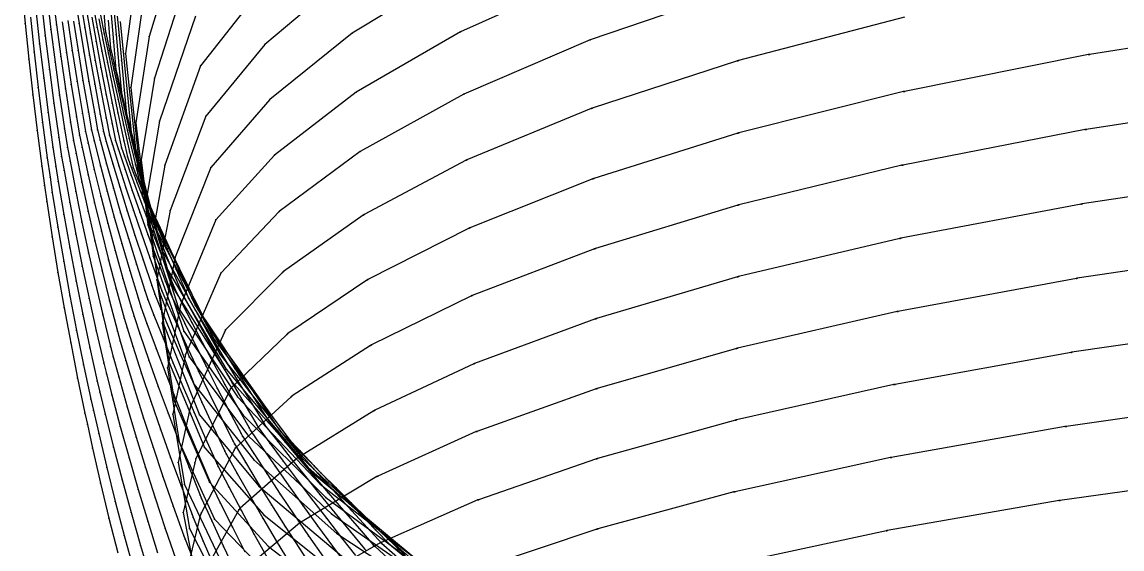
# Model space of a CAD drawing. Extents: x 0 to 4.67, y -4.5 to 1.66.
# Drawn here: x 0.006 to 0.539, y -0.411 to -0.155 of the extents above; entities that cross this region are included whole.
import ezdxf

# ---------------------------------------------------------------- set-up
doc = ezdxf.new("R2010")
doc.units = 0
doc.layers.get('0').update_dxf_attribs({"linetype": 'CONTINUOUS'})

msp = doc.modelspace()

# ---------------------------------------------------------------- linework, layer by layer
at = {"color": 4}
for points in [[(0.08468, -0.10559), (0.06735, -0.16247), (0.06101, -0.20433), (0.0668, -0.25372), (0.08413, -0.30535), (0.11291, -0.34604), (0.15303, -0.38601), (0.20414, -0.42372), (0.26643, -0.45894), (0.33914, -0.49176), (0.42211, -0.52169), (0.51491, -0.54854), (0.61714, -0.57232), (0.72823, -0.59295), (0.84774, -0.6101), (0.97502, -0.62365), (1.10951, -0.63331), (1.25053, -0.63874), (1.39739, -0.6397), (1.54944, -0.636)], [(0.06222, -0.12384), (0.05592, -0.1708), (0.06168, -0.22622), (0.07889, -0.28416), (0.10748, -0.32981), (0.14736, -0.37466), (0.19814, -0.41697), (0.26003, -0.4565), (0.33228, -0.49332), (0.41472, -0.52691), (0.50693, -0.55704), (0.6085, -0.58372), (0.71889, -0.60687), (0.83764, -0.62611), (0.9641, -0.64131), (1.09774, -0.65215), (1.23786, -0.65825), (1.38378, -0.65932), (1.53486, -0.65517), (1.69038, -0.6457)], [(0.08725, -0.12888), (0.06991, -0.18266), (0.06356, -0.22222), (0.06935, -0.26892), (0.0867, -0.31773), (0.11551, -0.3562), (0.15569, -0.39398), (0.20686, -0.42963), (0.26922, -0.46293), (0.34202, -0.49396), (0.42508, -0.52225), (0.518, -0.54764), (0.62034, -0.57012), (0.73157, -0.58962), (0.85122, -0.60583), (0.97865, -0.61864), (1.1133, -0.62777), (1.25449, -0.63291), (1.40152, -0.63382), (1.55375, -0.63032)], [(0.16346, -0.13257), (0.12346, -0.16643), (0.09478, -0.20114), (0.07751, -0.24688), (0.07119, -0.28053), (0.07696, -0.32024), (0.09423, -0.36176), (0.12291, -0.39447), (0.16291, -0.42661), (0.21385, -0.45693), (0.27593, -0.48525), (0.34841, -0.51164), (0.4311, -0.53571), (0.5236, -0.5573), (0.62549, -0.57642), (0.73622, -0.59301), (0.85533, -0.60679), (0.98219, -0.61769), (1.11624, -0.62545), (1.2568, -0.62982), (1.40317, -0.63059), (1.55472, -0.62762)], [(0.21637, -0.13016), (0.16563, -0.16092), (0.1258, -0.19309), (0.09723, -0.22605), (0.08003, -0.26949), (0.07373, -0.30146), (0.07948, -0.33918), (0.09668, -0.37861), (0.12525, -0.40969), (0.16508, -0.44022), (0.21582, -0.46901), (0.27765, -0.49591), (0.34984, -0.52098), (0.4322, -0.54383), (0.52433, -0.56434), (0.62581, -0.5825), (0.7361, -0.59826), (0.85473, -0.61135), (0.98108, -0.6217), (1.11459, -0.62908), (1.25459, -0.63323), (1.40037, -0.63396), (1.55132, -0.63113)], [(0.27968, -0.13257), (0.21817, -0.16021), (0.1677, -0.18947), (0.12807, -0.22007), (0.09965, -0.25142), (0.08254, -0.29274), (0.07628, -0.32314), (0.082, -0.35902), (0.09911, -0.39652), (0.12753, -0.42607), (0.16715, -0.45511), (0.21763, -0.4825), (0.27914, -0.50808), (0.35095, -0.53192), (0.43288, -0.55366), (0.52453, -0.57317), (0.62548, -0.59044), (0.73519, -0.60542), (0.85321, -0.61788), (0.9789, -0.62772), (1.11172, -0.63473), (1.25098, -0.63868), (1.39601, -0.63938), (1.54617, -0.63669)], [(0.00582, -0.13891), (0.00737, -0.15622), (0.00909, -0.17352), (0.011, -0.1908), (0.01309, -0.20805), (0.01536, -0.22529), (0.0167, -0.23471), (0.01781, -0.2425), (0.02044, -0.25968), (0.02325, -0.27684), (0.02624, -0.29396), (0.0294, -0.31105), (0.03275, -0.32811), (0.03628, -0.34513), (0.03748, -0.35067), (0.03998, -0.36212), (0.04386, -0.37906), (0.04792, -0.39597), (0.05215, -0.41282)], [(0.00582, -0.13891), (0.00737, -0.15622), (0.00909, -0.17352), (0.011, -0.1908), (0.01309, -0.20805), (0.01536, -0.22529), (0.0167, -0.23471), (0.01781, -0.2425), (0.02044, -0.25968), (0.02325, -0.27684), (0.02624, -0.29396), (0.0294, -0.31105), (0.03275, -0.32811), (0.03628, -0.34513), (0.03748, -0.35067), (0.03998, -0.36212), (0.04386, -0.37906), (0.04792, -0.39597), (0.05215, -0.41282)], [(0.00582, -0.13891), (0.00737, -0.15622), (0.00909, -0.17352), (0.011, -0.1908), (0.01309, -0.20805), (0.01536, -0.22529), (0.0167, -0.23471), (0.01781, -0.2425), (0.02044, -0.25968), (0.02325, -0.27684), (0.02624, -0.29396), (0.0294, -0.31105), (0.03275, -0.32811), (0.03628, -0.34513), (0.03748, -0.35067), (0.03998, -0.36212), (0.04386, -0.37906), (0.04792, -0.39597), (0.05215, -0.41282)], [(0.00582, -0.13891), (0.00737, -0.15622), (0.00909, -0.17352), (0.011, -0.1908), (0.01309, -0.20805), (0.01536, -0.22529), (0.0167, -0.23471), (0.01781, -0.2425), (0.02044, -0.25968), (0.02325, -0.27684), (0.02624, -0.29396), (0.0294, -0.31105), (0.03275, -0.32811), (0.03628, -0.34513), (0.03748, -0.35067), (0.03998, -0.36212), (0.04386, -0.37906), (0.04792, -0.39597), (0.05215, -0.41282)], [(0.00582, -0.13891), (0.00737, -0.15622), (0.00909, -0.17352), (0.011, -0.1908), (0.01309, -0.20805), (0.01536, -0.22529), (0.0167, -0.23471), (0.01781, -0.2425), (0.02044, -0.25968), (0.02325, -0.27684), (0.02624, -0.29396), (0.0294, -0.31105), (0.03275, -0.32811), (0.03628, -0.34513), (0.03748, -0.35067), (0.03998, -0.36212), (0.04386, -0.37906), (0.04792, -0.39597), (0.05215, -0.41282)], [(0.01796, -0.14361), (0.0198, -0.15913), (0.02183, -0.17491), (0.02405, -0.19096), (0.02647, -0.20728), (0.0279, -0.21636), (0.02908, -0.22296), (0.03188, -0.23764), (0.03487, -0.25244), (0.03805, -0.26735), (0.04142, -0.28237), (0.04498, -0.29749), (0.04874, -0.31272), (0.05002, -0.31772), (0.05268, -0.32751), (0.05681, -0.3421), (0.06113, -0.35675), (0.06564, -0.37145), (0.07034, -0.38622), (0.07522, -0.40104), (0.08029, -0.41592)], [(0.02066, -0.14179), (0.02253, -0.15681), (0.0246, -0.17218), (0.02687, -0.18789), (0.02933, -0.20394), (0.03079, -0.21291), (0.03199, -0.21918), (0.03484, -0.23318), (0.03789, -0.24733), (0.04114, -0.26163), (0.04457, -0.27608), (0.04821, -0.29067), (0.05203, -0.3054), (0.05334, -0.31025), (0.05605, -0.31958), (0.06026, -0.33352), (0.06467, -0.34755), (0.06926, -0.36167), (0.07405, -0.37587), (0.07903, -0.39016), (0.08419, -0.40453), (0.0848, -0.40615), (0.08955, -0.41823)], [(0.03148, -0.14309), (0.03351, -0.15621), (0.03574, -0.16994), (0.03819, -0.18427), (0.04085, -0.19919), (0.04242, -0.20769), (0.04372, -0.21275), (0.04681, -0.22423), (0.0501, -0.23597), (0.0536, -0.24799), (0.05732, -0.26028), (0.06124, -0.27284), (0.06538, -0.28567), (0.06679, -0.28995), (0.06972, -0.2976), (0.07427, -0.30913), (0.07903, -0.32085), (0.08399, -0.33275), (0.08917, -0.34482), (0.09454, -0.35708), (0.10013, -0.36951), (0.10078, -0.37093), (0.10592, -0.38084), (0.11191, -0.39213), (0.11811, -0.40354), (0.12451, -0.41507)], [(0.06479, -0.14287), (0.05847, -0.18719), (0.06424, -0.23949), (0.08153, -0.29416), (0.11023, -0.33724), (0.15025, -0.37956), (0.20124, -0.41948), (0.26336, -0.45678), (0.33589, -0.49152), (0.41865, -0.52322), (0.51122, -0.55165), (0.61319, -0.57683), (0.724, -0.59867), (0.84321, -0.61682), (0.97016, -0.63117), (1.10431, -0.6414), (1.24498, -0.64715), (1.39146, -0.64816), (1.54313, -0.64425), (1.69924, -0.63531)], [(0.12106, -0.14007), (0.0923, -0.17666), (0.07498, -0.22487), (0.06864, -0.26035), (0.07443, -0.30221), (0.09175, -0.34598), (0.12051, -0.38046), (0.16062, -0.41435), (0.2117, -0.44631), (0.27395, -0.47616), (0.34663, -0.50398), (0.42956, -0.52935), (0.52231, -0.55211), (0.62448, -0.57227), (0.73552, -0.58975), (0.85497, -0.60429), (0.98218, -0.61577), (1.1166, -0.62396), (1.25755, -0.62857), (1.40433, -0.62938), (1.5563, -0.62624)], [(0.35229, -0.13976), (0.28093, -0.16406), (0.21982, -0.1904), (0.16966, -0.21826), (0.13029, -0.2474), (0.10205, -0.27726), (0.08505, -0.31661), (0.07882, -0.34557), (0.08451, -0.37974), (0.10151, -0.41546), (0.12974, -0.4436), (0.16912, -0.47125), (0.21927, -0.49734), (0.28039, -0.52171), (0.35174, -0.54441), (0.43316, -0.56512), (0.52422, -0.58369), (0.62453, -0.60014), (0.73355, -0.61441), (0.85082, -0.62628), (0.97571, -0.63565)], [(0.01528, -0.14621), (0.01708, -0.16222), (0.01907, -0.17843), (0.02126, -0.19483), (0.02363, -0.21141), (0.02503, -0.22059), (0.02619, -0.22752), (0.02893, -0.2429), (0.03187, -0.25835), (0.03499, -0.27387), (0.03831, -0.28947), (0.0418, -0.30513), (0.04549, -0.32087), (0.04675, -0.32602), (0.04936, -0.33627), (0.05341, -0.35151), (0.05765, -0.36678), (0.06208, -0.38209), (0.06669, -0.39743), (0.07148, -0.4128)], [(0.03418, -0.14557), (0.03625, -0.15825), (0.03852, -0.17158), (0.04102, -0.18556), (0.04373, -0.2002), (0.04533, -0.20856), (0.04665, -0.21335), (0.04979, -0.22425), (0.05315, -0.23545), (0.05672, -0.24695), (0.0605, -0.25874), (0.0645, -0.27083), (0.06871, -0.28321), (0.07015, -0.28735), (0.07313, -0.29462), (0.07776, -0.30561), (0.08261, -0.3168), (0.08767, -0.32819), (0.09293, -0.33977), (0.09841, -0.35156), (0.1041, -0.36353), (0.10476, -0.3649), (0.10999, -0.37432), (0.1161, -0.38508), (0.12241, -0.39596), (0.12893, -0.40699), (0.13565, -0.41814)], [(0.03689, -0.14891), (0.03898, -0.16115), (0.0413, -0.1741), (0.04384, -0.18774), (0.0466, -0.20207), (0.04823, -0.2103), (0.04957, -0.21484), (0.05277, -0.22518), (0.05618, -0.23586), (0.05982, -0.24685), (0.06367, -0.25816), (0.06773, -0.26979), (0.07202, -0.28174), (0.07348, -0.28574), (0.07652, -0.29265), (0.08123, -0.30311), (0.08617, -0.31379), (0.09131, -0.32469), (0.09667, -0.3358), (0.10225, -0.34713), (0.10804, -0.35867), (0.10871, -0.35999), (0.11404, -0.36894), (0.12025, -0.37917), (0.12667, -0.38956), (0.13331, -0.40009), (0.14015, -0.41077), (0.1472, -0.4216)], [(0.04033, -0.14755), (0.04227, -0.15818), (0.04444, -0.16959), (0.04683, -0.18178), (0.04945, -0.19473), (0.0523, -0.20846), (0.05399, -0.2164), (0.05538, -0.22046), (0.05868, -0.22978), (0.06221, -0.23946), (0.06596, -0.2495), (0.06994, -0.2599), (0.07414, -0.27066), (0.07856, -0.28177), (0.08008, -0.28552), (0.08321, -0.29174), (0.08808, -0.30122), (0.09318, -0.31094), (0.0985, -0.32091), (0.10403, -0.33113), (0.10979, -0.34158), (0.11577, -0.35228), (0.11647, -0.35351), (0.12197, -0.36158), (0.12839, -0.37085), (0.13502, -0.38029), (0.14188, -0.3899), (0.14894, -0.39968), (0.15623, -0.40963), (0.16282, -0.41852)], [(0.04494, -0.14504), (0.04613, -0.15893), (0.04649, -0.16071), (0.04827, -0.16924), (0.05029, -0.17863), (0.05255, -0.18887), (0.05505, -0.19997), (0.05778, -0.21192), (0.06075, -0.22472), (0.0625, -0.2322), (0.06395, -0.23562), (0.06739, -0.24358), (0.07107, -0.25194), (0.07498, -0.2607), (0.07912, -0.26986), (0.0835, -0.27942), (0.08811, -0.28938), (0.08969, -0.29275), (0.09296, -0.29807), (0.09803, -0.30624), (0.10334, -0.31468), (0.10888, -0.3234), (0.11465, -0.33239), (0.12065, -0.34165), (0.12688, -0.35119), (0.12761, -0.35229), (0.13334, -0.3592), (0.14003, -0.36717), (0.14694, -0.37535), (0.15408, -0.38372), (0.16145, -0.39228), (0.16904, -0.40104), (0.17591, -0.40891), (0.17686, -0.4098), (0.1849, -0.41726)], [(0.00994, -0.15316), (0.01169, -0.17013), (0.01362, -0.18713), (0.01574, -0.20417), (0.01803, -0.22125), (0.01939, -0.23062), (0.02051, -0.23817), (0.02318, -0.25488), (0.02602, -0.27158), (0.02905, -0.28829), (0.03225, -0.30499), (0.03564, -0.32168), (0.03921, -0.33837), (0.04043, -0.34381), (0.04296, -0.35493), (0.04689, -0.37143), (0.051, -0.3879), (0.05528, -0.40435), (0.05975, -0.42078)], [(0.0126, -0.14949), (0.01437, -0.166), (0.01633, -0.18262), (0.01848, -0.19936), (0.02081, -0.2162), (0.02219, -0.22548), (0.02333, -0.23273), (0.02603, -0.2488), (0.02892, -0.2649), (0.03199, -0.28104), (0.03524, -0.2972), (0.03868, -0.3134), (0.0423, -0.32963), (0.04354, -0.33493), (0.04611, -0.34564), (0.05009, -0.36153), (0.05426, -0.37742), (0.05862, -0.39332), (0.06315, -0.40923), (0.06786, -0.42513)], [(0.03958, -0.15311), (0.04171, -0.16493), (0.04407, -0.17749), (0.04665, -0.19079), (0.04946, -0.20483), (0.05111, -0.21291), (0.05248, -0.2172), (0.05573, -0.22702), (0.0592, -0.23719), (0.0629, -0.2477), (0.06681, -0.25855), (0.07095, -0.26973), (0.0753, -0.28126), (0.0768, -0.28513), (0.07988, -0.29168), (0.08468, -0.30165), (0.08969, -0.31184), (0.09493, -0.32226), (0.10038, -0.33292), (0.10605, -0.3438), (0.11193, -0.35491), (0.11262, -0.35618), (0.11803, -0.36469), (0.12435, -0.37443), (0.13088, -0.38433), (0.13762, -0.39439), (0.14458, -0.40462), (0.15175, -0.415)], [(0.04298, -0.15393), (0.04495, -0.16412), (0.04715, -0.17513), (0.04958, -0.18695), (0.05224, -0.19956), (0.05513, -0.21299), (0.05684, -0.22078), (0.05826, -0.22461), (0.06161, -0.23345), (0.06519, -0.24267), (0.06899, -0.25227), (0.07303, -0.26224), (0.07729, -0.27258), (0.08179, -0.2833), (0.08333, -0.28691), (0.0865, -0.29282), (0.09145, -0.30184), (0.09662, -0.31112), (0.10202, -0.32065), (0.10764, -0.33044), (0.11348, -0.34048), (0.11955, -0.35078), (0.12026, -0.35196), (0.12584, -0.35962), (0.13235, -0.36844), (0.13909, -0.37744), (0.14604, -0.38662), (0.15322, -0.39598), (0.16061, -0.40551), (0.1673, -0.41405)], [(0.04387, -0.15221), (0.04563, -0.16115), (0.04763, -0.17094), (0.04986, -0.18156), (0.05232, -0.19301), (0.05502, -0.20529), (0.05795, -0.21841), (0.05968, -0.22604), (0.06111, -0.22966), (0.06451, -0.23805), (0.06814, -0.24683), (0.072, -0.256), (0.07609, -0.26556), (0.08042, -0.2755), (0.08497, -0.28583), (0.08653, -0.28932), (0.08975, -0.29493), (0.09477, -0.30351), (0.10001, -0.31236), (0.10548, -0.32148), (0.11118, -0.33086), (0.11711, -0.3405), (0.12326, -0.35041), (0.12397, -0.35156), (0.12963, -0.35883), (0.13624, -0.36722), (0.14306, -0.37579), (0.15012, -0.38455), (0.15739, -0.39351), (0.16489, -0.40265), (0.17166, -0.41084), (0.1726, -0.41178)], [(0.04879, -0.14997), (0.05012, -0.16509), (0.05134, -0.17865), (0.0517, -0.18024), (0.05353, -0.18799), (0.05559, -0.19663), (0.0579, -0.20616), (0.06045, -0.21657), (0.06324, -0.22787), (0.06628, -0.24006), (0.06807, -0.24722), (0.06955, -0.25027), (0.07307, -0.25744), (0.07682, -0.26503), (0.08082, -0.27303), (0.08506, -0.28145), (0.08953, -0.29028), (0.09424, -0.29953), (0.09586, -0.30268), (0.09919, -0.30747), (0.10438, -0.31487), (0.10981, -0.32256), (0.11547, -0.33053), (0.12137, -0.33879), (0.1275, -0.34734), (0.13387, -0.35617), (0.13461, -0.35719), (0.14047, -0.36342), (0.1473, -0.37064), (0.15437, -0.37807), (0.16167, -0.38571), (0.1692, -0.39355), (0.17696, -0.4016), (0.18397, -0.40885), (0.18494, -0.40965), (0.19316, -0.41636)], [(0.05025, -0.14929), (0.05136, -0.16155), (0.05271, -0.17638), (0.05393, -0.18976), (0.0543, -0.19126), (0.05614, -0.19865), (0.05823, -0.20694), (0.06056, -0.21613), (0.06313, -0.22622), (0.06595, -0.2372), (0.06901, -0.24908), (0.07082, -0.25608), (0.07231, -0.25897), (0.07586, -0.26577), (0.07965, -0.273), (0.08368, -0.28066), (0.08796, -0.28873), (0.09247, -0.29722), (0.09723, -0.30613), (0.09886, -0.30918), (0.10222, -0.31373), (0.10746, -0.32077), (0.11294, -0.32811), (0.11865, -0.33574), (0.1246, -0.34366), (0.13079, -0.35187), (0.13721, -0.36037), (0.13796, -0.36136), (0.14388, -0.36727), (0.15077, -0.37415), (0.1579, -0.38123), (0.16527, -0.38853), (0.17286, -0.39604), (0.18069, -0.40376), (0.18777, -0.41072), (0.18875, -0.41147)], [(0.05195, -0.15267), (0.05281, -0.16202), (0.05393, -0.17397), (0.05529, -0.18853), (0.05652, -0.2017), (0.05689, -0.20312), (0.05875, -0.21017), (0.06085, -0.21813), (0.0632, -0.22699), (0.06579, -0.23676), (0.06863, -0.24743), (0.07172, -0.25901), (0.07354, -0.26584), (0.07505, -0.26858), (0.07862, -0.27504), (0.08244, -0.28193), (0.0865, -0.28925), (0.09081, -0.297), (0.09536, -0.30517), (0.10015, -0.31376), (0.1018, -0.3167), (0.10519, -0.32102), (0.11047, -0.32773), (0.11599, -0.33474), (0.12174, -0.34204), (0.12774, -0.34964), (0.13398, -0.35753), (0.14045, -0.36571), (0.14121, -0.36666), (0.14717, -0.37228), (0.15412, -0.37883), (0.1613, -0.38559), (0.16872, -0.39257), (0.17638, -0.39976), (0.18427, -0.40715), (0.1914, -0.41384)], [(0.08979, -0.15258), (0.07245, -0.20347), (0.0661, -0.24091), (0.0719, -0.2851), (0.08924, -0.33129), (0.11804, -0.36769), (0.15821, -0.40346), (0.20938, -0.43719), (0.27172, -0.4687), (0.34451, -0.49806), (0.42755, -0.52484), (0.52045, -0.54887), (0.62277, -0.57014), (0.73398, -0.58859), (0.85361, -0.60393), (0.98101, -0.61606), (1.11563, -0.6247), (1.25679, -0.62956), (1.40379, -0.63041), (1.55599, -0.62711)], [(0.43315, -0.15318), (0.35279, -0.17405), (0.3523, -0.17421), (0.28197, -0.19724), (0.28148, -0.19744), (0.22131, -0.22231), (0.22095, -0.22249), (0.17153, -0.24878), (0.17104, -0.24913), (0.13245, -0.27642), (0.13195, -0.27691), (0.10442, -0.30471), (0.10389, -0.30586), (0.08754, -0.3415), (0.08701, -0.3438), (0.08137, -0.36901), (0.08701, -0.40095), (0.08701, -0.40095), (0.10389, -0.43439)], [(0.02527, -0.15537), (0.02738, -0.17032), (0.0297, -0.18568), (0.03221, -0.20145), (0.03369, -0.21031), (0.03492, -0.21627), (0.03783, -0.2296), (0.04094, -0.24313), (0.04424, -0.25683), (0.04775, -0.27071), (0.05145, -0.28478), (0.05535, -0.29902), (0.05669, -0.30372), (0.05945, -0.31261), (0.06375, -0.32592), (0.06824, -0.33935), (0.07293, -0.35289), (0.07781, -0.36653), (0.08288, -0.38029), (0.08815, -0.39416), (0.08877, -0.39573), (0.09362, -0.40724), (0.09928, -0.42027)], [(0.02802, -0.1548), (0.03017, -0.16934), (0.03253, -0.18435), (0.03509, -0.19985), (0.0366, -0.2086), (0.03785, -0.21424), (0.04082, -0.22694), (0.04399, -0.23985), (0.04736, -0.25297), (0.05094, -0.26631), (0.05471, -0.27986), (0.05869, -0.29362), (0.06006, -0.29818), (0.06287, -0.30664), (0.06725, -0.31934), (0.07183, -0.33218), (0.07661, -0.34516), (0.08159, -0.35827), (0.08677, -0.37151), (0.09214, -0.38489), (0.09277, -0.38641), (0.09771, -0.39737), (0.10348, -0.4098), (0.10945, -0.42232)], [(0.03076, -0.15508), (0.03296, -0.16921), (0.03536, -0.18388), (0.03797, -0.19909), (0.03951, -0.20772), (0.04079, -0.21307), (0.04381, -0.22514), (0.04705, -0.23746), (0.05049, -0.25002), (0.05413, -0.26283), (0.05798, -0.27588), (0.06204, -0.28917), (0.06343, -0.29358), (0.0663, -0.30163), (0.07076, -0.31374), (0.07543, -0.32601), (0.08031, -0.33844), (0.08538, -0.35102), (0.09066, -0.36377), (0.09614, -0.37667), (0.09678, -0.37813), (0.10182, -0.38856), (0.1077, -0.40041), (0.11378, -0.41237)], [(0.04753, -0.15464), (0.04873, -0.16837), (0.0491, -0.17006), (0.0509, -0.17819), (0.05295, -0.18719), (0.05523, -0.19707), (0.05776, -0.20782), (0.06052, -0.21945), (0.06352, -0.23194), (0.0653, -0.23926), (0.06676, -0.24249), (0.07024, -0.25004), (0.07396, -0.25801), (0.07792, -0.26638), (0.08211, -0.27516), (0.08654, -0.28435), (0.0912, -0.29394), (0.0928, -0.29721), (0.0961, -0.30225), (0.10124, -0.31002), (0.10661, -0.31808), (0.11221, -0.32642), (0.11805, -0.33504), (0.12412, -0.34393), (0.13042, -0.35311), (0.13116, -0.35417), (0.13696, -0.36073), (0.14372, -0.36832), (0.15071, -0.37611), (0.15794, -0.3841), (0.16539, -0.3923), (0.17307, -0.40069), (0.18001, -0.40824), (0.18097, -0.40909), (0.18911, -0.41617)], [(0.05338, -0.15516), (0.0591, -0.21394), (0.07623, -0.27539), (0.10467, -0.32381), (0.14434, -0.37138), (0.19486, -0.41625), (0.25643, -0.45817), (0.32831, -0.49722), (0.41032, -0.53285), (0.50206, -0.56481), (0.6031, -0.5931), (0.71292, -0.61765), (0.83106, -0.63806), (0.95687, -0.65418), (1.08981, -0.66568), (1.22921, -0.67215), (1.37438, -0.67328), (1.52468, -0.66888), (1.67939, -0.65883)], [(0.62104, -0.15567), (0.52277, -0.17114), (0.52233, -0.17122), (0.43315, -0.18907), (0.43271, -0.18918), (0.35303, -0.2092), (0.35254, -0.20935), (0.28281, -0.23135), (0.28232, -0.23154), (0.22267, -0.25522), (0.22231, -0.25539), (0.17331, -0.28034), (0.17282, -0.28066), (0.13456, -0.30651), (0.13407, -0.30696), (0.10677, -0.33322), (0.10624, -0.33425), (0.09004, -0.36722), (0.0895, -0.36927), (0.08391, -0.39334), (0.0895, -0.42283)], [(0.61849, -0.19256), (0.52115, -0.20751), (0.52071, -0.20759), (0.43238, -0.22479), (0.43195, -0.2249), (0.35302, -0.24412), (0.35254, -0.24426), (0.28347, -0.26531), (0.28298, -0.26549), (0.22389, -0.28808), (0.22354, -0.28824), (0.175, -0.31196), (0.17452, -0.31226), (0.13662, -0.33678), (0.13614, -0.3372), (0.1091, -0.36204), (0.10857, -0.36297), (0.09252, -0.39352), (0.092, -0.39536), (0.08646, -0.41837)], [(0.6155, -0.22918), (0.51917, -0.24366), (0.51874, -0.24373), (0.43133, -0.26033), (0.43089, -0.26043), (0.35279, -0.27891), (0.35232, -0.27904), (0.28396, -0.29921), (0.28348, -0.29938), (0.22501, -0.32095), (0.22466, -0.32111), (0.17663, -0.3437), (0.17615, -0.34397), (0.13864, -0.36728), (0.13817, -0.36767), (0.11141, -0.39122), (0.11088, -0.39205), (0.095, -0.42043)], [(0.61212, -0.26565), (0.51687, -0.27966), (0.51644, -0.27974), (0.43001, -0.29576), (0.42959, -0.29585), (0.35237, -0.31365), (0.3519, -0.31377), (0.28431, -0.33313), (0.28384, -0.33328), (0.22602, -0.35392), (0.22568, -0.35407), (0.17818, -0.37562), (0.17771, -0.37588), (0.14063, -0.39806), (0.14016, -0.39842), (0.1137, -0.42079)], [(0.60838, -0.30203), (0.51428, -0.31561), (0.51386, -0.31568), (0.42848, -0.33117), (0.42806, -0.33126), (0.35176, -0.34841), (0.3513, -0.34853), (0.28453, -0.36712), (0.28406, -0.36727), (0.22694, -0.38705), (0.2266, -0.38718), (0.17968, -0.40777), (0.17922, -0.40802), (0.14258, -0.42918)], [(0.60435, -0.33835), (0.51145, -0.35152), (0.51104, -0.35159), (0.42675, -0.36658), (0.42633, -0.36666), (0.35102, -0.38321), (0.35056, -0.38332), (0.28464, -0.40121), (0.28418, -0.40135), (0.22779, -0.42034)], [(0.60006, -0.37466), (0.50842, -0.38745), (0.50801, -0.38751), (0.42485, -0.40203), (0.42444, -0.40211), (0.35014, -0.41811)]]:
    msp.add_lwpolyline(points, dxfattribs=at)
at = {"color": 2}
for p in [(0.00737, -0.15622), (0.00737, -0.15622, 0.00179), (0.00737, -0.15622, 0.00716), (0.00737, -0.15622, 0.0161), (0.00737, -0.15622, 0.02863), (0.0198, -0.15913, 0.24141), (0.02253, -0.15681, 0.32523), (0.03351, -0.15621, 0.7852), (0.03625, -0.15825, 0.93136), (0.04227, -0.15818, 1.44466), (0.04613, -0.15893, 2.07017), (0.01708, -0.16222, 0.17006), (0.03898, -0.16115, 1.08999), (0.04171, -0.16493, 1.26109), (0.04495, -0.16412, 1.6407), (0.04563, -0.16115, 1.8492), (0.04649, -0.16071, 2.07017), (0.05012, -0.16509, 2.54952), (0.05136, -0.16155, 2.8079), (0.05281, -0.16202, 3.07874), (0.06735, -0.16247, 4.2868), (0.16563, -0.16092, 6.07741), (0.21817, -0.16021, 6.47294), (0.28093, -0.16406, 6.88094), (0.01169, -0.17013, 0.06475), (0.01437, -0.166, 0.11117), (0.02738, -0.17032, 0.42152), (0.03017, -0.16934, 0.53028), (0.03296, -0.16921, 0.65151), (0.03574, -0.16994, 0.7852), (0.04444, -0.16959, 1.44466), (0.04827, -0.16924, 2.07017), (0.04873, -0.16837, 2.30361), (0.0491, -0.17006, 2.30361), (0.12346, -0.16643, 5.69436), (0.00909, -0.17352), (0.00909, -0.17352, 0.00179), (0.00909, -0.17352, 0.00716), (0.00909, -0.17352, 0.0161), (0.00909, -0.17352, 0.02863), (0.02183, -0.17491, 0.24141), (0.0246, -0.17218, 0.32523), (0.03852, -0.17158, 0.93136), (0.0413, -0.1741, 1.08999), (0.04715, -0.17513, 1.6407), (0.04763, -0.17094, 1.8492), (0.05393, -0.17397, 3.07874), (0.05592, -0.1708, 3.65784), (0.3523, -0.17421, 7.3014), (0.35279, -0.17405, 7.3014), (0.52233, -0.17122, 7.73433), (0.52277, -0.17114, 7.73433), (0.01907, -0.17843, 0.17006), (0.04407, -0.17749, 1.26109), (0.05029, -0.17863, 2.07017), (0.0509, -0.17819, 2.30361), (0.05134, -0.17865, 2.54952), (0.0517, -0.18024, 2.54952), (0.05271, -0.17638, 2.8079), (0.0923, -0.17666, 5.32377), (0.01633, -0.18262, 0.11117), (0.0297, -0.18568, 0.42152), (0.03253, -0.18435, 0.53028), (0.03536, -0.18388, 0.65151), (0.03819, -0.18427, 0.7852), (0.04102, -0.18556, 0.93136), (0.04683, -0.18178, 1.44466), (0.04986, -0.18156, 1.8492), (0.06991, -0.18266, 4.61999), (0.011, -0.1908), (0.011, -0.1908, 0.00179), (0.011, -0.1908, 0.00716), (0.011, -0.1908, 0.0161), (0.011, -0.1908, 0.02863), (0.01362, -0.18713, 0.06475), (0.02405, -0.19096, 0.24141), (0.02687, -0.18789, 0.32523), (0.04384, -0.18774, 1.08999), (0.04665, -0.19079, 1.26109), (0.04958, -0.18695, 1.6407), (0.05255, -0.18887, 2.07017), (0.05295, -0.18719, 2.30361), (0.05353, -0.18799, 2.54952), (0.05393, -0.18976, 2.8079), (0.0543, -0.19126, 2.8079), (0.05529, -0.18853, 3.07874), (0.05847, -0.18719, 3.96609), (0.1677, -0.18947, 6.47294), (0.21982, -0.1904, 6.88094), (0.43271, -0.18918, 7.73433), (0.43315, -0.18907, 7.73433), (0.02126, -0.19483, 0.17006), (0.04945, -0.19473, 1.44466), (0.05232, -0.19301, 1.8492), (0.05523, -0.19707, 2.30361), (0.05559, -0.19663, 2.54952), (0.1258, -0.19309, 6.07741), (0.01848, -0.19936, 0.11117), (0.03221, -0.20145, 0.42152), (0.03509, -0.19985, 0.53028), (0.03797, -0.19909, 0.65151), (0.04085, -0.19919, 0.7852), (0.04373, -0.2002, 0.93136), (0.0466, -0.20207, 1.08999), (0.05224, -0.19956, 1.6407), (0.05505, -0.19997, 2.07017), (0.05614, -0.19865, 2.8079), (0.05652, -0.2017, 3.07874), (0.09478, -0.20114, 5.69436), (0.28148, -0.19744, 7.3014), (0.28197, -0.19724, 7.3014), (0.01574, -0.20417, 0.06475), (0.02647, -0.20728, 0.24141), (0.02933, -0.20394, 0.32523), (0.03951, -0.20772, 0.65151), (0.04242, -0.20769, 0.7852), (0.04946, -0.20483, 1.26109), (0.05502, -0.20529, 1.8492), (0.05689, -0.20312, 3.07874), (0.0579, -0.20616, 2.54952), (0.05823, -0.20694, 2.8079), (0.06101, -0.20433, 4.2868), (0.07245, -0.20347, 4.96564), (0.52071, -0.20759, 8.17973), (0.52115, -0.20751, 8.17973), (0.01309, -0.20805), (0.01309, -0.20805, 0.00179), (0.01309, -0.20805, 0.00716), (0.01309, -0.20805, 0.0161), (0.01309, -0.20805, 0.02863), (0.02363, -0.21141, 0.17006), (0.03079, -0.21291, 0.32523), (0.03369, -0.21031, 0.42152), (0.0366, -0.2086, 0.53028), (0.04079, -0.21307, 0.65151), (0.04372, -0.21275, 0.7852), (0.04533, -0.20856, 0.93136), (0.04823, -0.2103, 1.08999), (0.05111, -0.21291, 1.26109), (0.0523, -0.20846, 1.44466), (0.05513, -0.21299, 1.6407), (0.05776, -0.20782, 2.30361), (0.05778, -0.21192, 2.07017), (0.05875, -0.21017, 3.07874), (0.35254, -0.20935, 7.73433), (0.35303, -0.2092, 7.73433), (0.02081, -0.2162, 0.11117), (0.0279, -0.21636, 0.24141), (0.03492, -0.21627, 0.42152), (0.03785, -0.21424, 0.53028), (0.04665, -0.21335, 0.93136), (0.04957, -0.21484, 1.08999), (0.05248, -0.2172, 1.26109), (0.05399, -0.2164, 1.44466), (0.0591, -0.21394, 3.36206), (0.06045, -0.21657, 2.54952), (0.06056, -0.21613, 2.8079), (0.06085, -0.21813, 3.07874), (0.16966, -0.21826, 6.88094), (0.01803, -0.22125, 0.06475), (0.02503, -0.22059, 0.17006), (0.02908, -0.22296, 0.24141), (0.03199, -0.21918, 0.32523), (0.05538, -0.22046, 1.44466), (0.05684, -0.22078, 1.6407), (0.05795, -0.21841, 1.8492), (0.06052, -0.21945, 2.30361), (0.06356, -0.22222, 4.61999), (0.12807, -0.22007, 6.47294), (0.22095, -0.22249, 7.3014), (0.22131, -0.22231, 7.3014), (0.01536, -0.22529), (0.01536, -0.22529, 0.00179), (0.01536, -0.22529, 0.00716), (0.01536, -0.22529, 0.0161), (0.01536, -0.22529, 0.02863), (0.02219, -0.22548, 0.11117), (0.02619, -0.22752, 0.17006), (0.04082, -0.22694, 0.53028), (0.04381, -0.22514, 0.65151), (0.04681, -0.22423, 0.7852), (0.04979, -0.22425, 0.93136), (0.05277, -0.22518, 1.08999), (0.05573, -0.22702, 1.26109), (0.05826, -0.22461, 1.6407), (0.05968, -0.22604, 1.8492), (0.06075, -0.22472, 2.07017), (0.06168, -0.22622, 3.65784), (0.06313, -0.22622, 2.8079), (0.0632, -0.22699, 3.07874), (0.06324, -0.22787, 2.54952), (0.07498, -0.22487, 5.32377), (0.09723, -0.22605, 6.07741), (0.43195, -0.2249, 8.17973), (0.43238, -0.22479, 8.17973), (0.01939, -0.23062, 0.06475), (0.02333, -0.23273, 0.11117), (0.03484, -0.23318, 0.32523), (0.03783, -0.2296, 0.42152), (0.05868, -0.22978, 1.44466), (0.06111, -0.22966, 1.8492), (0.06161, -0.23345, 1.6407), (0.0625, -0.2322, 2.07017), (0.06352, -0.23194, 2.30361), (0.28232, -0.23154, 7.73433), (0.28281, -0.23135, 7.73433), (0.0167, -0.23471), (0.0167, -0.23471, 0.00179), (0.0167, -0.23471, 0.00716), (0.0167, -0.23471, 0.0161), (0.0167, -0.23471, 0.02863), (0.02051, -0.23817, 0.06475), (0.03188, -0.23764, 0.24141), (0.04705, -0.23746, 0.65151), (0.0501, -0.23597, 0.7852), (0.05315, -0.23545, 0.93136), (0.05618, -0.23586, 1.08999), (0.0592, -0.23719, 1.26109), (0.06221, -0.23946, 1.44466), (0.06395, -0.23562, 2.07017), (0.06424, -0.23949, 3.96609), (0.06451, -0.23805, 1.8492), (0.0653, -0.23926, 2.30361), (0.06579, -0.23676, 3.07874), (0.06595, -0.2372, 2.8079), (0.01781, -0.2425), (0.01781, -0.2425, 0.00179), (0.01781, -0.2425, 0.00716), (0.01781, -0.2425, 0.0161), (0.01781, -0.2425, 0.02863), (0.02893, -0.2429, 0.17006), (0.04094, -0.24313, 0.42152), (0.04399, -0.23985, 0.53028), (0.06519, -0.24267, 1.6407), (0.0661, -0.24091, 4.96564), (0.06628, -0.24006, 2.54952), (0.06676, -0.24249, 2.30361), (0.06739, -0.24358, 2.07017), (0.35254, -0.24426, 8.17973), (0.35302, -0.24412, 8.17973), (0.51874, -0.24373, 8.6376), (0.51917, -0.24366, 8.6376), (0.02603, -0.2488, 0.11117), (0.03789, -0.24733, 0.32523), (0.05049, -0.25002, 0.65151), (0.0536, -0.24799, 0.7852), (0.05672, -0.24695, 0.93136), (0.05982, -0.24685, 1.08999), (0.0629, -0.2477, 1.26109), (0.06596, -0.2495, 1.44466), (0.06807, -0.24722, 2.54952), (0.06814, -0.24683, 1.8492), (0.06863, -0.24743, 3.07874), (0.06901, -0.24908, 2.8079), (0.06955, -0.25027, 2.54952), (0.07024, -0.25004, 2.30361), (0.07751, -0.24688, 5.69436), (0.13029, -0.2474, 6.88094), (0.17104, -0.24913, 7.3014), (0.17153, -0.24878, 7.3014), (0.02318, -0.25488, 0.06475), (0.03487, -0.25244, 0.24141), (0.04736, -0.25297, 0.53028), (0.0668, -0.25372, 4.2868), (0.06899, -0.25227, 1.6407), (0.07107, -0.25194, 2.07017), (0.09965, -0.25142, 6.47294), (0.22231, -0.25539, 7.73433), (0.22267, -0.25522, 7.73433), (0.02044, -0.25968), (0.02044, -0.25968, 0.00179), (0.02044, -0.25968, 0.00716), (0.02044, -0.25968, 0.0161), (0.02044, -0.25968, 0.02863), (0.03187, -0.25835, 0.17006), (0.04424, -0.25683, 0.42152), (0.05732, -0.26028, 0.7852), (0.0605, -0.25874, 0.93136), (0.06367, -0.25816, 1.08999), (0.06681, -0.25855, 1.26109), (0.06864, -0.26035, 5.32377), (0.06994, -0.2599, 1.44466), (0.07082, -0.25608, 2.8079), (0.07172, -0.25901, 3.07874), (0.072, -0.256, 1.8492), (0.07231, -0.25897, 2.8079), (0.07307, -0.25744, 2.54952), (0.07396, -0.25801, 2.30361), (0.07498, -0.2607, 2.07017), (0.43089, -0.26043, 8.6376), (0.43133, -0.26033, 8.6376), (0.02892, -0.2649, 0.11117), (0.04114, -0.26163, 0.32523), (0.05094, -0.26631, 0.53028), (0.05413, -0.26283, 0.65151), (0.07303, -0.26224, 1.6407), (0.07354, -0.26584, 3.07874), (0.07586, -0.26577, 2.8079), (0.07609, -0.26556, 1.8492), (0.07682, -0.26503, 2.54952), (0.28298, -0.26549, 8.17973), (0.28347, -0.26531, 8.17973), (0.02602, -0.27158, 0.06475), (0.03805, -0.26735, 0.24141), (0.04775, -0.27071, 0.42152), (0.0645, -0.27083, 0.93136), (0.06773, -0.26979, 1.08999), (0.06935, -0.26892, 4.61999), (0.07095, -0.26973, 1.26109), (0.07414, -0.27066, 1.44466), (0.07505, -0.26858, 3.07874), (0.07792, -0.26638, 2.30361), (0.07912, -0.26986, 2.07017), (0.08003, -0.26949, 6.07741), (0.02325, -0.27684), (0.02325, -0.27684, 0.00179), (0.02325, -0.27684, 0.00716), (0.02325, -0.27684, 0.0161), (0.02325, -0.27684, 0.02863), (0.03499, -0.27387, 0.17006), (0.04457, -0.27608, 0.32523), (0.05798, -0.27588, 0.65151), (0.06124, -0.27284, 0.7852), (0.07623, -0.27539, 3.36206), (0.07729, -0.27258, 1.6407), (0.07862, -0.27504, 3.07874), (0.07965, -0.273, 2.8079), (0.08042, -0.2755, 1.8492), (0.08082, -0.27303, 2.54952), (0.08211, -0.27516, 2.30361), (0.13195, -0.27691, 7.3014), (0.13245, -0.27642, 7.3014), (0.03199, -0.28104, 0.11117), (0.05471, -0.27986, 0.53028), (0.07119, -0.28053, 5.69436), (0.07202, -0.28174, 1.08999), (0.0753, -0.28126, 1.26109), (0.07856, -0.28177, 1.44466), (0.08244, -0.28193, 3.07874), (0.0835, -0.27942, 2.07017), (0.08368, -0.28066, 2.8079), (0.08506, -0.28145, 2.54952), (0.10205, -0.27726, 6.88094), (0.17282, -0.28066, 7.73433), (0.17331, -0.28034, 7.73433), (0.35232, -0.27904, 8.6376), (0.35279, -0.27891, 8.6376), (0.51644, -0.27974, 9.10793), (0.51687, -0.27966, 9.10793), (0.04142, -0.28237, 0.24141), (0.05145, -0.28478, 0.42152), (0.06538, -0.28567, 0.7852), (0.06871, -0.28321, 0.93136), (0.07015, -0.28735, 0.93136), (0.0719, -0.2851, 4.96564), (0.07348, -0.28574, 1.08999), (0.0768, -0.28513, 1.26109), (0.07889, -0.28416, 3.65784), (0.08008, -0.28552, 1.44466), (0.08179, -0.2833, 1.6407), (0.08333, -0.28691, 1.6407), (0.08497, -0.28583, 1.8492), (0.08654, -0.28435, 2.30361), (0.02905, -0.28829, 0.06475), (0.03831, -0.28947, 0.17006), (0.04821, -0.29067, 0.32523), (0.06204, -0.28917, 0.65151), (0.06679, -0.28995, 0.7852), (0.07652, -0.29265, 1.08999), (0.07988, -0.29168, 1.26109), (0.08254, -0.29274, 6.47294), (0.08321, -0.29174, 1.44466), (0.0865, -0.28925, 3.07874), (0.0865, -0.29282, 1.6407), (0.08653, -0.28932, 1.8492), (0.08796, -0.28873, 2.8079), (0.08811, -0.28938, 2.07017), (0.08953, -0.29028, 2.54952), (0.08969, -0.29275, 2.07017), (0.22354, -0.28824, 8.17973), (0.22389, -0.28808, 8.17973), (0.02624, -0.29396), (0.02624, -0.29396, 0.00179), (0.02624, -0.29396, 0.00716), (0.02624, -0.29396, 0.0161), (0.02624, -0.29396, 0.02863), (0.03524, -0.2972, 0.11117), (0.04498, -0.29749, 0.24141), (0.05869, -0.29362, 0.53028), (0.06006, -0.29818, 0.53028), (0.06343, -0.29358, 0.65151), (0.06972, -0.2976, 0.7852), (0.07313, -0.29462, 0.93136), (0.08153, -0.29416, 3.96609), (0.08975, -0.29493, 1.8492), (0.09081, -0.297, 3.07874), (0.0912, -0.29394, 2.30361), (0.09247, -0.29722, 2.8079), (0.0928, -0.29721, 2.30361), (0.09296, -0.29807, 2.07017), (0.42959, -0.29585, 9.10793), (0.43001, -0.29576, 9.10793), (0.05535, -0.29902, 0.42152), (0.0663, -0.30163, 0.65151), (0.07373, -0.30146, 6.07741), (0.07443, -0.30221, 5.32377), (0.08123, -0.30311, 1.08999), (0.08468, -0.30165, 1.26109), (0.08808, -0.30122, 1.44466), (0.09145, -0.30184, 1.6407), (0.09424, -0.29953, 2.54952), (0.09477, -0.30351, 1.8492), (0.09586, -0.30268, 2.54952), (0.0961, -0.30225, 2.30361), (0.28348, -0.29938, 8.6376), (0.28396, -0.29921, 8.6376), (0.03225, -0.30499, 0.06475), (0.0418, -0.30513, 0.17006), (0.05203, -0.3054, 0.32523), (0.05669, -0.30372, 0.42152), (0.06287, -0.30664, 0.53028), (0.07776, -0.30561, 0.93136), (0.08413, -0.30535, 4.2868), (0.09536, -0.30517, 3.07874), (0.09723, -0.30613, 2.8079), (0.09803, -0.30624, 2.07017), (0.09919, -0.30747, 2.54952), (0.10389, -0.30586, 7.3014), (0.10442, -0.30471, 7.3014), (0.13407, -0.30696, 7.73433), (0.13456, -0.30651, 7.73433), (0.0294, -0.31105), (0.0294, -0.31105, 0.00179), (0.0294, -0.31105, 0.00716), (0.0294, -0.31105, 0.0161), (0.0294, -0.31105, 0.02863), (0.03868, -0.3134, 0.11117), (0.04874, -0.31272, 0.24141), (0.05334, -0.31025, 0.32523), (0.05945, -0.31261, 0.42152), (0.07076, -0.31374, 0.65151), (0.07427, -0.30913, 0.7852), (0.08617, -0.31379, 1.08999), (0.08969, -0.31184, 1.26109), (0.09318, -0.31094, 1.44466), (0.09662, -0.31112, 1.6407), (0.09886, -0.30918, 2.8079), (0.10001, -0.31236, 1.8492), (0.10015, -0.31376, 3.07874), (0.10124, -0.31002, 2.30361), (0.10222, -0.31373, 2.8079), (0.17452, -0.31226, 8.17973), (0.175, -0.31196, 8.17973), (0.3519, -0.31377, 9.10793), (0.35237, -0.31365, 9.10793), (0.05002, -0.31772, 0.24141), (0.05605, -0.31958, 0.32523), (0.06725, -0.31934, 0.53028), (0.08261, -0.3168, 0.93136), (0.08505, -0.31661, 6.88094), (0.0867, -0.31773, 4.61999), (0.1018, -0.3167, 3.07874), (0.10334, -0.31468, 2.07017), (0.10438, -0.31487, 2.54952), (0.10661, -0.31808, 2.30361), (0.51386, -0.31568, 9.59074), (0.51428, -0.31561, 9.59074), (0.03564, -0.32168, 0.06475), (0.04549, -0.32087, 0.17006), (0.07628, -0.32314, 6.47294), (0.07696, -0.32024, 5.69436), (0.07903, -0.32085, 0.7852), (0.09131, -0.32469, 1.08999), (0.09493, -0.32226, 1.26109), (0.0985, -0.32091, 1.44466), (0.10202, -0.32065, 1.6407), (0.10467, -0.32381, 3.36206), (0.10519, -0.32102, 3.07874), (0.10548, -0.32148, 1.8492), (0.10746, -0.32077, 2.8079), (0.10888, -0.3234, 2.07017), (0.10981, -0.32256, 2.54952), (0.22466, -0.32111, 8.6376), (0.22501, -0.32095, 8.6376), (0.03275, -0.32811), (0.03275, -0.32811, 0.00179), (0.03275, -0.32811, 0.00716), (0.03275, -0.32811, 0.0161), (0.03275, -0.32811, 0.02863), (0.0423, -0.32963, 0.11117), (0.04675, -0.32602, 0.17006), (0.05268, -0.32751, 0.24141), (0.06375, -0.32592, 0.42152), (0.07543, -0.32601, 0.65151), (0.08767, -0.32819, 0.93136), (0.10748, -0.32981, 3.65784), (0.11047, -0.32773, 3.07874), (0.11221, -0.32642, 2.30361), (0.11294, -0.32811, 2.8079), (0.04354, -0.33493, 0.11117), (0.06026, -0.33352, 0.32523), (0.07183, -0.33218, 0.53028), (0.08399, -0.33275, 0.7852), (0.08924, -0.33129, 4.96564), (0.10038, -0.33292, 1.26109), (0.10403, -0.33113, 1.44466), (0.10624, -0.33425, 7.73433), (0.10677, -0.33322, 7.73433), (0.10764, -0.33044, 1.6407), (0.11118, -0.33086, 1.8492), (0.11465, -0.33239, 2.07017), (0.11547, -0.33053, 2.54952), (0.11599, -0.33474, 3.07874), (0.11805, -0.33504, 2.30361), (0.28384, -0.33328, 9.10793), (0.28431, -0.33313, 9.10793), (0.42806, -0.33126, 9.59074), (0.42848, -0.33117, 9.59074), (0.03921, -0.33837, 0.06475), (0.04936, -0.33627, 0.17006), (0.06824, -0.33935, 0.42152), (0.07948, -0.33918, 6.07741), (0.08031, -0.33844, 0.65151), (0.09293, -0.33977, 0.93136), (0.09667, -0.3358, 1.08999), (0.11023, -0.33724, 3.96609), (0.11348, -0.34048, 1.6407), (0.11711, -0.3405, 1.8492), (0.11865, -0.33574, 2.8079), (0.12137, -0.33879, 2.54952), (0.13614, -0.3372, 8.17973), (0.13662, -0.33678, 8.17973), (0.03628, -0.34513), (0.03628, -0.34513, 0.00179), (0.03628, -0.34513, 0.00716), (0.03628, -0.34513, 0.0161), (0.03628, -0.34513, 0.02863), (0.04043, -0.34381, 0.06475), (0.04611, -0.34564, 0.11117), (0.05681, -0.3421, 0.24141), (0.07661, -0.34516, 0.53028), (0.07882, -0.34557, 6.88094), (0.08701, -0.3438, 7.3014), (0.08754, -0.3415, 7.3014), (0.08917, -0.34482, 0.7852), (0.09175, -0.34598, 5.32377), (0.10605, -0.3438, 1.26109), (0.10979, -0.34158, 1.44466), (0.11291, -0.34604, 4.2868), (0.12065, -0.34165, 2.07017), (0.12174, -0.34204, 3.07874), (0.12412, -0.34393, 2.30361), (0.1246, -0.34366, 2.8079), (0.17615, -0.34397, 8.6376), (0.17663, -0.3437, 8.6376), (0.03748, -0.35067), (0.03748, -0.35067, 0.00179), (0.03748, -0.35067, 0.00716), (0.03748, -0.35067, 0.0161), (0.03748, -0.35067, 0.02863), (0.05341, -0.35151, 0.17006), (0.06467, -0.34755, 0.32523), (0.08538, -0.35102, 0.65151), (0.09841, -0.35156, 0.93136), (0.10225, -0.34713, 1.08999), (0.11955, -0.35078, 1.6407), (0.12326, -0.35041, 1.8492), (0.12397, -0.35156, 1.8492), (0.12688, -0.35119, 2.07017), (0.1275, -0.34734, 2.54952), (0.12774, -0.34964, 3.07874), (0.3513, -0.34853, 9.59074), (0.35176, -0.34841, 9.59074), (0.51145, -0.35152, 10.086), (0.04296, -0.35493, 0.06475), (0.06113, -0.35675, 0.24141), (0.07293, -0.35289, 0.42152), (0.11193, -0.35491, 1.26109), (0.11262, -0.35618, 1.26109), (0.11551, -0.3562, 4.61999), (0.11577, -0.35228, 1.44466), (0.11647, -0.35351, 1.44466), (0.12026, -0.35196, 1.6407), (0.12761, -0.35229, 2.07017), (0.13042, -0.35311, 2.30361), (0.13079, -0.35187, 2.8079), (0.13116, -0.35417, 2.30361), (0.13387, -0.35617, 2.54952), (0.22568, -0.35407, 9.10793), (0.22602, -0.35392, 9.10793), (0.51104, -0.35159, 10.086), (0.03998, -0.36212), (0.03998, -0.36212, 0.00179), (0.03998, -0.36212, 0.00716), (0.03998, -0.36212, 0.0161), (0.03998, -0.36212, 0.02863), (0.05009, -0.36153, 0.11117), (0.06926, -0.36167, 0.32523), (0.08159, -0.35827, 0.53028), (0.082, -0.35902, 6.47294), (0.09423, -0.36176, 5.69436), (0.09454, -0.35708, 0.7852), (0.10804, -0.35867, 1.08999), (0.10871, -0.35999, 1.08999), (0.1091, -0.36204, 8.17973), (0.12197, -0.36158, 1.44466), (0.12584, -0.35962, 1.6407), (0.12963, -0.35883, 1.8492), (0.13334, -0.3592, 2.07017), (0.13398, -0.35753, 3.07874), (0.13461, -0.35719, 2.54952), (0.13696, -0.36073, 2.30361), (0.13721, -0.36037, 2.8079), (0.13796, -0.36136, 2.8079), (0.05765, -0.36678, 0.17006), (0.07781, -0.36653, 0.42152), (0.09004, -0.36722, 7.73433), (0.09066, -0.36377, 0.65151), (0.1041, -0.36353, 0.93136), (0.10476, -0.3649, 0.93136), (0.10857, -0.36297, 8.17973), (0.11803, -0.36469, 1.26109), (0.13624, -0.36722, 1.8492), (0.13864, -0.36728, 8.6376), (0.14003, -0.36717, 2.07017), (0.14045, -0.36571, 3.07874), (0.14047, -0.36342, 2.54952), (0.14121, -0.36666, 3.07874), (0.14388, -0.36727, 2.8079), (0.28406, -0.36727, 9.59074), (0.28453, -0.36712, 9.59074), (0.42633, -0.36666, 10.086), (0.42675, -0.36658, 10.086), (0.04689, -0.37143, 0.06475), (0.06564, -0.37145, 0.24141), (0.08137, -0.36901, 7.3014), (0.08677, -0.37151, 0.53028), (0.0895, -0.36927, 7.73433), (0.10013, -0.36951, 0.7852), (0.10078, -0.37093, 0.7852), (0.11404, -0.36894, 1.08999), (0.11804, -0.36769, 4.96564), (0.12839, -0.37085, 1.44466), (0.13235, -0.36844, 1.6407), (0.13817, -0.36767, 8.6376), (0.14372, -0.36832, 2.30361), (0.14434, -0.37138, 3.36206), (0.14717, -0.37228, 3.07874), (0.1473, -0.37064, 2.54952), (0.05426, -0.37742, 0.11117), (0.07405, -0.37587, 0.32523), (0.09614, -0.37667, 0.65151), (0.09678, -0.37813, 0.65151), (0.10999, -0.37432, 0.93136), (0.12435, -0.37443, 1.26109), (0.13909, -0.37744, 1.6407), (0.14306, -0.37579, 1.8492), (0.14694, -0.37535, 2.07017), (0.14736, -0.37466, 3.65784), (0.15071, -0.37611, 2.30361), (0.15077, -0.37415, 2.8079), (0.15437, -0.37807, 2.54952), (0.17771, -0.37588, 9.10793), (0.17818, -0.37562, 9.10793), (0.04386, -0.37906), (0.04386, -0.37906, 0.00179), (0.04386, -0.37906, 0.00716), (0.04386, -0.37906, 0.0161), (0.04386, -0.37906, 0.02863), (0.06208, -0.38209, 0.17006), (0.08288, -0.38029, 0.42152), (0.08451, -0.37974, 6.88094), (0.09668, -0.37861, 6.07741), (0.10592, -0.38084, 0.7852), (0.12025, -0.37917, 1.08999), (0.12051, -0.38046, 5.32377), (0.13502, -0.38029, 1.44466), (0.15025, -0.37956, 3.96609), (0.15412, -0.37883, 3.07874), (0.1579, -0.38123, 2.8079), (0.35056, -0.38332, 10.086), (0.35102, -0.38321, 10.086), (0.051, -0.3879, 0.06475), (0.07034, -0.38622, 0.24141), (0.09214, -0.38489, 0.53028), (0.09277, -0.38641, 0.53028), (0.10182, -0.38856, 0.65151), (0.1161, -0.38508, 0.93136), (0.13088, -0.38433, 1.26109), (0.14604, -0.38662, 1.6407), (0.15012, -0.38455, 1.8492), (0.15303, -0.38601, 4.2868), (0.15408, -0.38372, 2.07017), (0.15794, -0.3841, 2.30361), (0.1613, -0.38559, 3.07874), (0.16167, -0.38571, 2.54952), (0.16527, -0.38853, 2.8079), (0.2266, -0.38718, 9.59074), (0.22694, -0.38705, 9.59074), (0.50801, -0.38751, 10.5937), (0.50842, -0.38745, 10.5937), (0.05862, -0.39332, 0.11117), (0.07903, -0.39016, 0.32523), (0.08391, -0.39334, 7.73433), (0.08815, -0.39416, 0.42152), (0.09252, -0.39352, 8.17973), (0.11088, -0.39205, 8.6376), (0.11141, -0.39122, 8.6376), (0.11191, -0.39213, 0.7852), (0.12667, -0.38956, 1.08999), (0.14188, -0.3899, 1.44466), (0.15569, -0.39398, 4.61999), (0.15739, -0.39351, 1.8492), (0.16145, -0.39228, 2.07017), (0.16539, -0.3923, 2.30361), (0.16872, -0.39257, 3.07874), (0.1692, -0.39355, 2.54952), (0.04792, -0.39597), (0.04792, -0.39597, 0.00179), (0.04792, -0.39597, 0.00716), (0.04792, -0.39597, 0.0161), (0.04792, -0.39597, 0.02863), (0.06669, -0.39743, 0.17006), (0.08877, -0.39573, 0.42152), (0.092, -0.39536, 8.17973), (0.09771, -0.39737, 0.53028), (0.09911, -0.39652, 6.47294), (0.12241, -0.39596, 0.93136), (0.12291, -0.39447, 5.69436), (0.13762, -0.39439, 1.26109), (0.14016, -0.39842, 9.10793), (0.14063, -0.39806, 9.10793), (0.15322, -0.39598, 1.6407), (0.17286, -0.39604, 2.8079), (0.05528, -0.40435, 0.06475), (0.07522, -0.40104, 0.24141), (0.08419, -0.40453, 0.32523), (0.08701, -0.40095, 7.3014), (0.08701, -0.40095, 7.3014), (0.1077, -0.40041, 0.65151), (0.11811, -0.40354, 0.7852), (0.13331, -0.40009, 1.08999), (0.14458, -0.40462, 1.26109), (0.14894, -0.39968, 1.44466), (0.15821, -0.40346, 4.96564), (0.16489, -0.40265, 1.8492), (0.16904, -0.40104, 2.07017), (0.17307, -0.40069, 2.30361), (0.17638, -0.39976, 3.07874), (0.17696, -0.4016, 2.54952), (0.18069, -0.40376, 2.8079), (0.28418, -0.40135, 10.086), (0.28464, -0.40121, 10.086), (0.42444, -0.40211, 10.5937), (0.42485, -0.40203, 10.5937), (0.06315, -0.40923, 0.11117), (0.0848, -0.40615, 0.32523), (0.09362, -0.40724, 0.42152), (0.10348, -0.4098, 0.53028), (0.12525, -0.40969, 6.07741), (0.12893, -0.40699, 0.93136), (0.15623, -0.40963, 1.44466), (0.16061, -0.40551, 1.6407), (0.17591, -0.40891, 2.07017), (0.17686, -0.4098, 2.07017), (0.17922, -0.40802, 9.59074), (0.17968, -0.40777, 9.59074), (0.18001, -0.40824, 2.30361), (0.18097, -0.40909, 2.30361), (0.18397, -0.40885, 2.54952), (0.18427, -0.40715, 3.07874), (0.18494, -0.40965, 2.54952), (0.14015, -0.41077, 1.08999), (0.17166, -0.41084, 1.8492), (0.18777, -0.41072, 2.8079)]:
    msp.add_point(p, dxfattribs=at)

doc.saveas('drawing.dxf')
